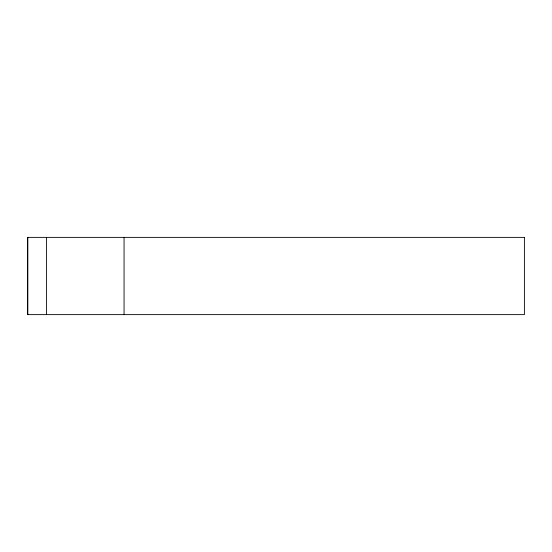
<?xml version="1.0" encoding="UTF-8"?>
<svg xmlns="http://www.w3.org/2000/svg" width="552" height="552" viewBox="0 0 552 552"><rect width="100%" height="100%" fill="white"/><g stroke="black" fill="none" stroke-linecap="round" stroke-linejoin="round"><path stroke-width="0.83" d="M124.062 237.374L124.062 314.626M46.471 237.374L46.471 314.626M27.814 237.374L27.814 314.626M524.4 237.374L27.6 237.374L27.6 314.626L524.4 314.626L524.4 237.374"/></g></svg>
